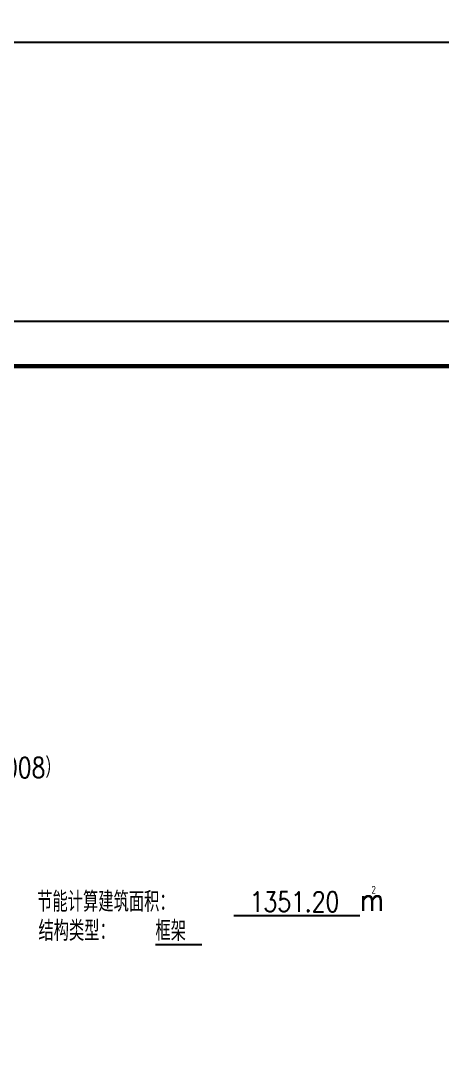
# Model space of a CAD drawing. Extents: x 5904849 to 6011887, y -826029 to -177002.
# Drawn here: x 5923249 to 5932675, y -314463 to -290973 of the extents above; entities that cross this region are included whole.
import ezdxf

# ---------------------------------------------------------------- set-up
doc = ezdxf.new("R2010")
doc.units = 0
doc.header["$LTSCALE"] = 1000
doc.header["$MEASUREMENT"] = 0
doc.layers.get('0').update_dxf_attribs({"linetype": 'CONTINUOUS'})
doc.layers.add('PUB_TITLE', color=4, linetype='CONTINUOUS')
doc.styles.add('HZ1', font='txt.shx', dxfattribs={"bigfont": 'hzdx.shx'})
doc.styles.get("Standard").update_dxf_attribs({"font": 'GBENOR', "bigfont": 'GBCBIG'})

msp = doc.modelspace()

# ---------------------------------------------------------------- linework, layer by layer
at = {"color": 4}
for p, q in [((5928012.5, -310981.5), (5930835.1, -310981.5)), ((5926258.4, -311631.3), (5927300.1, -311631.3))]:
    msp.add_line(p, q, dxfattribs=at)
at = {"layer": 'PUB_TITLE'}
for points in [[(5904849.4, -291447.7), (6009949.4, -291447.7), (6009949.4, -232047.7), (5904849.4, -232047.7)], [(5904849.4, -357092.5), (5988949.4, -357092.5), (5988949.4, -297692.5), (5904849.4, -297692.5)]]:
    msp.add_lwpolyline(points, close=True, dxfattribs=at)
at = {"layer": 'PUB_TITLE', "const_width": 100}
msp.add_lwpolyline([(5907349.4, -356092.5), (5987949.4, -356092.5), (5987949.4, -298692.5), (5907349.4, -298692.5)], close=True, dxfattribs=at)

# ---------------------------------------------------------------- texts
at = {"color": 4, "style": 'HZ1'}
for s, height, width, p in [('5.《建筑外门窗气密、水密、抗风压性能分级及检测方法》（GB/T 7106-2008）', 450, 0.8, (5910015.3, -307900.7)), ('节能计算建筑面积：', 450, 0.8, (5923610.9, -310901.5)), ('1351.20', 450, 0.8, (5928370.6, -310901.5)), ('m ', 500, 0.85, (5930835.1, -310883.1)), ('结构类型：', 450, 0.8, (5923639.3, -311551.3)), ('框架', 450, 0.8, (5926258.4, -311551.3))]:
    msp.add_text(s, height=height, dxfattribs=dict(at, width=width)).set_placement(p)
at = {"color": 4}
msp.add_text('2', height=175, dxfattribs=at).set_placement((5931093.4, -310496.9))

doc.saveas('drawing.dxf')
